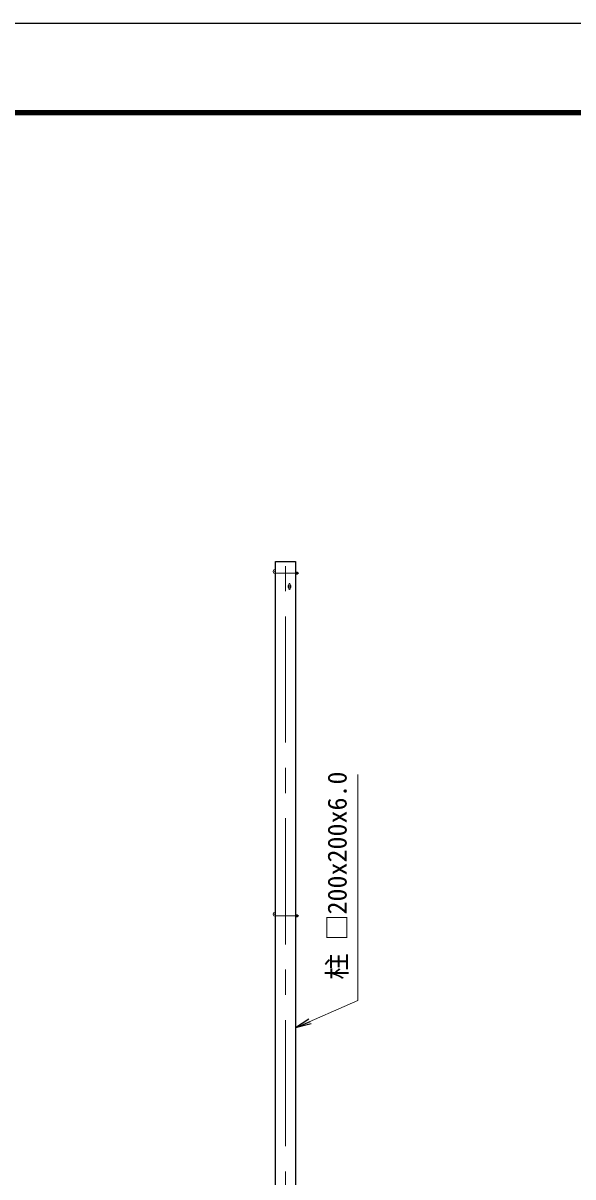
# Model space of a CAD drawing. Units: millimetres, scale not verified. Extents: x -16800 to 16800, y -11880 to 11880.
# Drawn here: x 2922 to 8461, y 261 to 11880 of the extents above; entities that cross this region are included whole.
import ezdxf
from ezdxf.enums import TextEntityAlignment as Align

# ---------------------------------------------------------------- set-up
doc = ezdxf.new("R2010")
doc.units = ezdxf.units.MM
doc.header["$LTSCALE"] = 40
doc.linetypes.add('USER1', pattern=[50.8, 31.75, -6.35, 6.35, -6.35])
for name, color, linetype, lineweight in [('0-1_D-STR1', 1, 'Continuous', 25), ('0-2_D-BMK', 2, 'USER1', 13), ('0-3_D-STR3', 3, 'Continuous', 13), ('0-7_D-STR-TXT', 7, 'Continuous', 13), ('0-C_D-TTL', 7, 'Continuous', 25)]:
    doc.layers.add(name, color=color, linetype=linetype, lineweight=lineweight)
doc.layers.add('0-5_0', color=7, linetype='Continuous')
doc.styles.add('ＭＳ ゴシック', font='')
doc.styles.get('ＭＳ ゴシック').set_extended_font_data('MS Gothic')

# ---------------------------------------------------------------- blocks, each defined once
blk = doc.blocks.new('_Open')
at = {"layer": '0-5_0'}
blk.add_line((-40, 6.67), (0, 0), dxfattribs=at)
blk.add_lwpolyline([(-40, -6.67), (0, 0), (-40, 0)], dxfattribs=at)

msp = doc.modelspace()

# ---------------------------------------------------------------- linework, layer by layer
at = {"layer": '0-1_D-STR1'}
msp.add_lwpolyline([(5465.62, 6457.52), (5665.62, 6457.52), (5665.62, -3542.48), (5465.62, -3542.48)], close=True, dxfattribs=at)
at = {"layer": '0-2_D-BMK'}
for p, q in [((5565.62, -3493.48), (5565.62, 6508.52)), ((5465.62, 6340.52), (5700.62, 6340.52)), ((5465.62, 2890.52), (5700.62, 2890.52))]:
    msp.add_line(p, q, dxfattribs=at)
at = {"layer": '0-3_D-STR3'}
for p, q in [((5665.62, 6351.47), (5665.62, 6329.57)), ((5665.62, 6351.47), (5674.82, 6351.47)), ((5665.62, 6346), (5674.82, 6346)), ((5665.62, 6335.05), (5674.82, 6335.05)), ((5665.62, 6329.57), (5674.82, 6329.57)), ((5675.62, 6351.47), (5675.62, 6329.57)), ((5675.62, 6351.47), (5684.82, 6351.47)), ((5675.62, 6349.14), (5675.62, 6331.91)), ((5675.62, 6346), (5684.82, 6346)), ((5675.62, 6335.05), (5684.82, 6335.05)), ((5675.62, 6329.57), (5684.82, 6329.57)), ((5685.62, 6349.14), (5685.62, 6331.91)), ((5685.62, 6346.52), (5689.67, 6346.52)), ((5685.62, 6345.58), (5690.62, 6345.58)), ((5685.62, 6334.52), (5689.67, 6334.52)), ((5690.62, 6345.58), (5689.67, 6346.52)), ((5689.67, 6346.52), (5689.67, 6334.52)), ((5690.62, 6345.58), (5690.62, 6335.47)), ((5599.37, 6183.77), (5599.37, 6231.27)), ((5611.87, 6183.77), (5611.87, 6231.27)), ((5665.62, 2901.47), (5665.62, 2879.57)), ((5665.62, 2901.47), (5674.82, 2901.47)), ((5665.62, 2896), (5674.82, 2896)), ((5665.62, 2885.05), (5674.82, 2885.05)), ((5665.62, 2879.57), (5674.82, 2879.57)), ((5675.62, 2901.47), (5675.62, 2879.57)), ((5675.62, 2901.47), (5684.82, 2901.47)), ((5675.62, 2899.14), (5675.62, 2881.91)), ((5675.62, 2896), (5684.82, 2896)), ((5675.62, 2885.05), (5684.82, 2885.05)), ((5675.62, 2879.57), (5684.82, 2879.57)), ((5685.62, 2899.14), (5685.62, 2881.91)), ((5685.62, 2896.52), (5689.67, 2896.52)), ((5685.62, 2895.58), (5690.62, 2895.58)), ((5685.62, 2884.52), (5689.67, 2884.52)), ((5690.62, 2895.58), (5689.67, 2896.52)), ((5689.67, 2896.52), (5689.67, 2884.52)), ((5690.62, 2895.58), (5690.62, 2885.47))]:
    msp.add_line(p, q, dxfattribs=at)
for points in [[(5685.62, 6335.47), (5690.62, 6335.47), (5689.67, 6334.52)], [(5685.62, 2885.47), (5690.62, 2885.47), (5689.67, 2884.52)]]:
    msp.add_lwpolyline(points, dxfattribs=at)
for centre, radius, start, end in [((5465.62, 6357.52), 23, 90, 270), ((5465.62, 6357.52), 11, 90, 270), ((5670.64, 6348.73), 5, 326.78843, 33.21157), ((5656.49, 6340.52), 19.14, 343.37369, 16.62631), ((5670.64, 6332.31), 5, 326.78843, 33.21157), ((5680.64, 6348.73), 5, 326.78843, 33.21157), ((5666.49, 6340.52), 19.14, 343.37369, 16.62631), ((5680.64, 6332.31), 5, 326.78843, 33.21157), ((5605.62, 6207.52), 15, 114.62432, 245.37568), ((5605.62, 6231.27), 6.25, 0, 180), ((5605.62, 6183.77), 6.25, 180, 0), ((5605.62, 6207.52), 15, 294.62432, 65.37568), ((5465.62, 2907.52), 23, 90, 270), ((5465.62, 2907.52), 11, 90, 270), ((5670.64, 2898.73), 5, 326.78843, 33.21157), ((5656.49, 2890.52), 19.14, 343.37369, 16.62631), ((5670.64, 2882.31), 5, 326.78843, 33.21157), ((5680.64, 2898.73), 5, 326.78843, 33.21157), ((5666.49, 2890.52), 19.14, 343.37369, 16.62631), ((5680.64, 2882.31), 5, 326.78843, 33.21157)]:
    msp.add_arc(centre, radius, start, end, dxfattribs=at)
at = {"layer": '0-7_D-STR-TXT'}
msp.add_lwpolyline([(6293.78, 4311.91), (6293.78, 2036.14), (5667.45, 1763.6)], dxfattribs=at)
at = {"layer": '0-C_D-TTL', "color": 2}
msp.add_lwpolyline([(-16800, 11880), (16800, 11880), (16800, -11880), (-16800, -11880)], close=True, dxfattribs=at)
at = {"layer": '0-C_D-TTL'}
for points in [[(-15720, 11000), (15720, 11000), (15720, -11000), (-15720, -11000)], [(-15710, 10990), (15710, 10990), (15710, -10990), (-15710, -10990)], [(-15700, 10980), (15700, 10980), (15700, -10980), (-15700, -10980)], [(-15690, 10970), (15690, 10970), (15690, -10970), (-15690, -10970)], [(-15680, 10960), (15680, 10960), (15680, -10960), (-15680, -10960)]]:
    msp.add_lwpolyline(points, close=True, dxfattribs=at)

# ---------------------------------------------------------------- block references
at = {"layer": '0-7_D-STR-TXT', "xscale": 4, "yscale": 4, "rotation": 203.51515}
msp.add_blockref('_Open', (5665.62, 1762.8), dxfattribs=at)

# ---------------------------------------------------------------- texts
at = {"layer": '0-7_D-STR-TXT', "style": 'ＭＳ ゴシック'}
msp.add_text('柱 □200x200x6.0', height=192.4, rotation=90, dxfattribs=at).set_placement((6239.38, 2247.95), align=Align.BOTTOM_LEFT)

doc.saveas('drawing.dxf')
